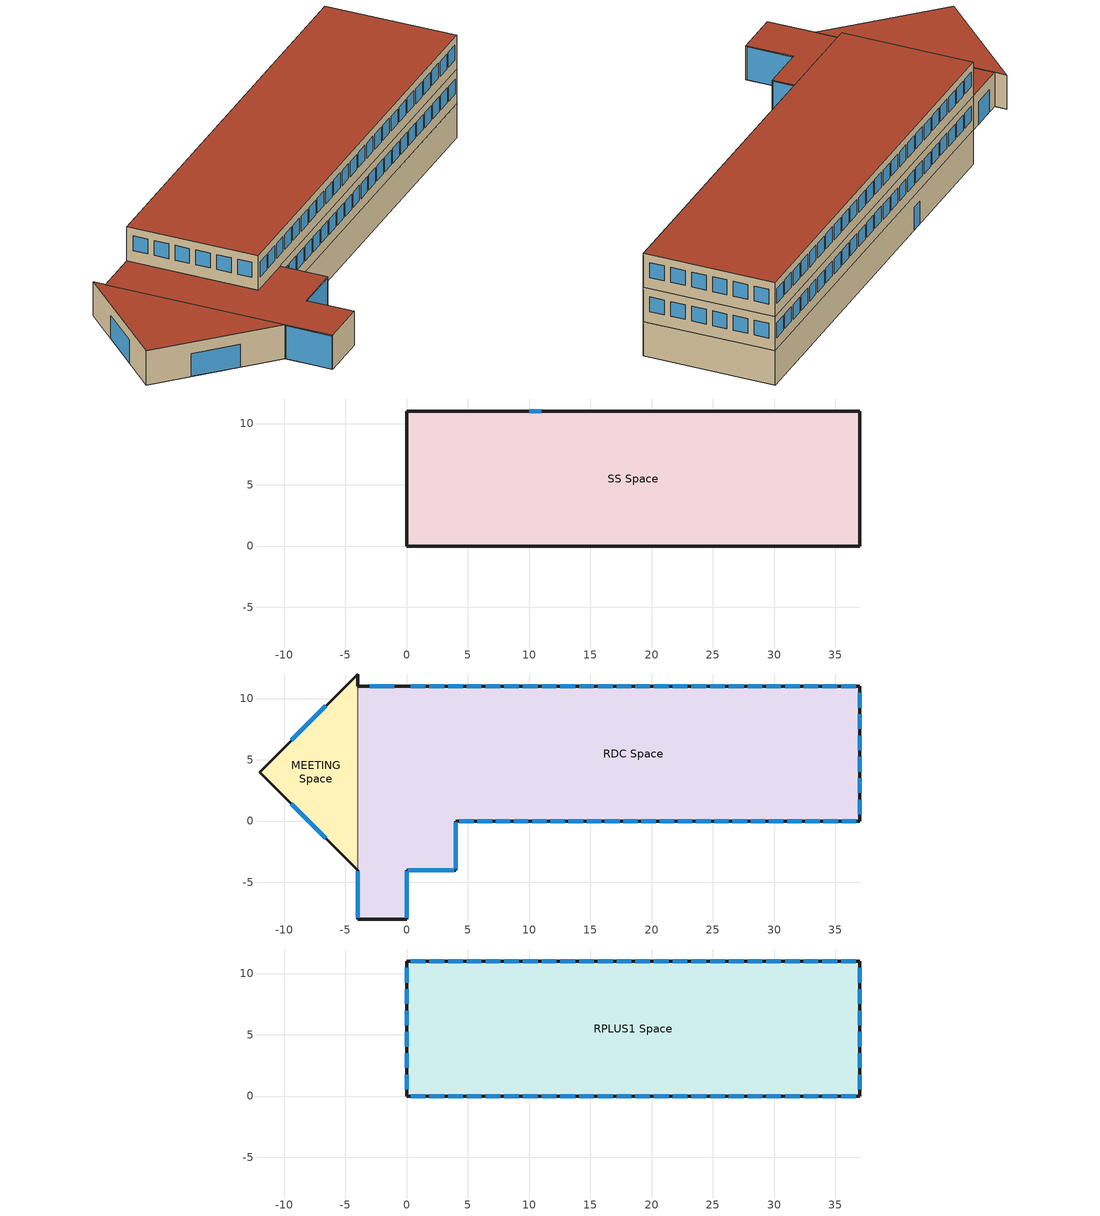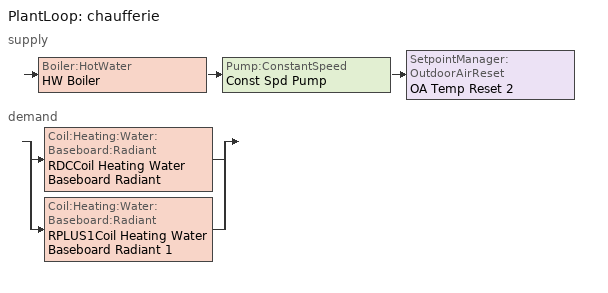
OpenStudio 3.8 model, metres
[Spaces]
SS Space
 floor ground (Generic Ground Slab): 37,11 37,0 0,0 0,11 z-3
 wall outside (wall_parpaing): 37,11 0,11 z-3:0
 wall ground (wall_parpaing): 0,11 0,0 37,0 37,11 z-3:0
 window (paroi murale simple vitrage): 11,11 10,11 z-3:-1
RDC Space
 floor to SS Space (Floor_Internal): 37,11 37,0 0,0 0,11 z0
 floor ground (Generic Ground Slab): 0,11 0,0 4,0 4,-4 0,-4 0,-8 -4,-8 -4,11 z0
 wall outside (Wall_osb): -4,-4 -4,-8 0,-8 0,-4 4,-4 4,0 37,0 37,11 0,11 -4,11 z0:3
 wall to MEETING Space (Wall_osb): -4,11 -4,-4 z0:3
 window (Fenetre_PVC_Double): 37,9.26 37,10.46 / 37,7.51 37,8.71 / 37,5.77 37,6.97 / 37,4.03 37,5.23 / 37,2.29 37,3.49 / 37,0.54 37,1.74 / 1.53,11 0.33,11 / 3.06,11 1.86,11 / 4.58,11 3.38,11 / 6.11,11 4.91,11 / 7.64,11 6.44,11 / 9.17,11 7.97,11 / 10.7,11 9.5,11 / 12.22,11 11.02,11 / 13.75,11 12.55,11 / 15.28,11 14.08,11 / 16.81,11 15.61,11 / 18.34,11 17.14,11 / 19.86,11 18.66,11 / 21.39,11 20.19,11 / 22.92,11 21.72,11 / 24.45,11 23.25,11 / 25.98,11 24.78,11 / 27.5,11 26.3,11 / 29.03,11 27.83,11 / 30.56,11 29.36,11 / 32.09,11 30.89,11 / 33.62,11 32.42,11 / 35.14,11 33.94,11 / 36.67,11 35.47,11 / 35.51,0 36.71,0 / 34.03,0 35.23,0 / 32.54,0 33.74,0 / 31.05,0 32.25,0 / 29.57,0 30.77,0 / 28.08,0 29.28,0 / 26.59,0 27.79,0 / 25.1,0 26.3,0 / 23.62,0 24.82,0 / 22.13,0 23.33,0 / 20.64,0 21.84,0 / 19.16,0 20.36,0 / 17.67,0 18.87,0 / 16.18,0 17.38,0 / 14.7,0 15.9,0 / 13.21,0 14.41,0 / 11.72,0 12.92,0 / 10.23,0 11.44,0 / 8.75,0 9.95,0 / 7.26,0 8.46,0 / 5.77,0 6.97,0 / 4.29,0 5.49,0 z1:2.3
 window (paroi murale simple vitrage): -1,11 -3,11 z0:2; -4,-4.1 -4,-7.9 / 0,-7.9 0,-4.1 / 0.1,-4 3.9,-4 / 4,-3.9 4,-0.1 z0:2.9
 roof outside (Generic Roof): 0,-8 0,-4 4,-4 4,0 0,0 0,11 -4,11 -4,-8 z3
MEETING Space
 floor ground (Generic Ground Slab): -4,12 -4,-4 -12,4 z0
 wall outside (Wall_osb): -4,11 -4,12 -12,4 -4,-4 z0:3
 window (paroi murale simple vitrage): -6.59,9.41 -9.41,6.59 / -9.41,1.41 -6.59,-1.41 z0:2
 roof outside (Generic Roof): -4,-4 -4,12 -12,4 z3
RPLUS1 Space
 floor to RDC Space (Floor_Internal): 37,11 37,0 0,0 0,11 z3
 wall outside (Wall_osb): 37,11 0,11 0,0 37,0 37,11 z3:6
 window (Fenetre_PVC_Double): 1.53,11 0.33,11 / 3.06,11 1.86,11 / 4.58,11 3.38,11 / 6.11,11 4.91,11 / 7.64,11 6.44,11 / 9.17,11 7.97,11 / 10.7,11 9.5,11 / 12.22,11 11.02,11 / 13.75,11 12.55,11 / 15.28,11 14.08,11 / 16.81,11 15.61,11 / 18.34,11 17.14,11 / 19.86,11 18.66,11 / 21.39,11 20.19,11 / 22.92,11 21.72,11 / 24.45,11 23.25,11 / 25.98,11 24.78,11 / 27.5,11 26.3,11 / 29.03,11 27.83,11 / 30.56,11 29.36,11 / 32.09,11 30.89,11 / 33.62,11 32.42,11 / 35.14,11 33.94,11 / 36.67,11 35.47,11 / 37,9.26 37,10.46 / 37,7.51 37,8.71 / 37,5.77 37,6.97 / 37,4.03 37,5.23 / 37,2.29 37,3.49 / 37,0.54 37,1.74 / 35.47,0 36.67,0 / 33.94,0 35.14,0 / 32.42,0 33.62,0 / 30.89,0 32.09,0 / 29.36,0 30.56,0 / 27.83,0 29.03,0 / 26.3,0 27.5,0 / 24.78,0 25.98,0 / 23.25,0 24.45,0 / 21.72,0 22.92,0 / 20.19,0 21.39,0 / 18.66,0 19.86,0 / 17.14,0 18.34,0 / 15.61,0 16.81,0 / 14.08,0 15.28,0 / 12.55,0 13.75,0 / 11.02,0 12.22,0 / 9.5,0 10.7,0 / 7.97,0 9.17,0 / 6.44,0 7.64,0 / 4.91,0 6.11,0 / 3.38,0 4.58,0 / 1.86,0 3.06,0 / 0.33,0 1.53,0 / 0,1.74 0,0.54 / 0,3.49 0,2.29 / 0,5.23 0,4.03 / 0,6.97 0,5.77 / 0,8.71 0,7.51 / 0,10.46 0,9.26 z4:5.3
 roof outside (Generic Roof): 37,0 37,11 0,11 0,0 z6
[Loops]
PlantLoop 'chaufferie'
 supply: Boiler:HotWater 'HW Boiler' > Pump:ConstantSpeed 'Const Spd Pump' > SetpointManager:OutdoorAirReset 'OA Temp Reset 2'
 demand: split
  | Coil:Heating:Water:Baseboard:Radiant 'RDCCoil Heating Water Baseboard Radiant'
  | Coil:Heating:Water:Baseboard:Radiant 'RPLUS1Coil Heating Water Baseboard Radiant 1'
[Site]
CLERMONT-FERRAND: Latitude {deg}=45.78; Longitude {deg}=3.17; Time Zone {hr}=1; Elevation {m}=330
[ClimateZones]
Climate Zone Institution Name 1=ASHRAE; Climate Zone Document Name 1=ANSI/ASHRAE Standard 169; Climate Zone Document Year 1=2006; Climate Zone Institution Name 2=CEC; Climate Zone Document Name 2=California Climate Zone Descriptions; Climate Zone Document Year 2=1995
[Building]
Building 1
[SizingPeriod:DesignDay]
Sizing Period Design Day 1: Maximum Dry-Bulb Temperature {C}=-5; Day Type=WinterDesignDay; Wetbulb or DewPoint at Maximum Dry-Bulb {C}=23
[Material] Thermal Absorptance=0.9
Name | Roughness | Thickness {m} | Conductivity {W/m-K} | Density {kg/m3} | Specific Heat {J/kg-K} | Solar Absorptance | Visible Absorptance
GlassWool_Old | Rough | 0.1 | 0.05 | 18 | 840 | 0.7 | 0.7
Generic Roof Membrane | MediumRough | 0.01 | 0.16 | 1120 | 1460 | 0.65 | 0.65
Generic HW Concrete | MediumRough | 0.2 | 1.95 | 2240 | 900 | 0.8 | 0.8
Plaster_2cm | MediumRough | 0.02 | 0.7 | 900 | 1000 | 0.7 | 0.7
Concrete_200mm | MediumRough | 0.2 | 1.75 | 2300 | 900 | 0.7 | 0.7
Generic LW Concrete | MediumRough | 0.1 | 0.53 | 1280 | 840 | 0.8 | 0.8
Generic Acoustic Tile | MediumSmooth | 0.02 | 0.06 | 368 | 590 | 0.2 | 0.2
AmianteCiment_20mm | Rough | 0.02 | 0.35 | 1600 | 900 | 0.7 | 0.7
AirCavity_5cm | MediumRough | 0.05 | 0.025 | 1.2 | 1005 | 0.7 | 0.7
OSB_20mm | MediumRough | 0.02 | 0.13 | 600 | 1600 | 0.7 | 0.7
Parpaing_10cm | MediumRough | 0.1 | 0.72 | 800 | 840 | 0.7 | 0.7
Generic 50mm Insulation | MediumRough | 0.05 | 0.03 | 43 | 1210 | 0.7 | 0.7
Generic Ceiling Air Gap | Smooth | 0.1 | 0.556 | 1.28 | 1000 | 0.7 | 0.7
[WindowMaterial:Gas]
air_gap_16mm: Gas Type=Air; Thickness {m}=0.016
[WindowMaterial:Glazing] Optical Data Type=SpectralAverage; Solar Transmittance at Normal Incidence=0.75; Front Side Solar Reflectance at Normal Incidence=0.075; Back Side Solar Reflectance at Normal Incidence=0.075; Visible Transmittance at Normal Incidence=0.8; Front Side Visible Reflectance at Normal Incidence=0.075; Back Side Visible Reflectance at Normal Incidence=0.075; Infrared Transmittance at Normal Incidence=0; Front Side Infrared Hemispherical Emissivity=0.84; Back Side Infrared Hemispherical Emissivity=0.84; Conductivity {W/m-K}=1; Dirt Correction Factor for Solar and Visible Transmittance=1; Solar Diffusing=No
Name | Thickness {m}
thick_glass_for_wall | 0.02
clear_glass | 0.004
[Construction]
Generic Roof: Generic Roof Membrane, Generic 50mm Insulation, Generic LW Concrete, Generic Ceiling Air Gap, Generic Acoustic Tile
wall_parpaing: Plaster_2cm, Parpaing_10cm, AirCavity_5cm, Plaster_2cm
paroi murale simple vitrage: thick_glass_for_wall
Fenetre_PVC_Double: clear_glass, air_gap_16mm, clear_glass
Floor_Internal: Concrete_200mm
Wall_osb: OSB_20mm, GlassWool_Old, AmianteCiment_20mm
Generic Ground Slab: Generic 50mm Insulation, Generic HW Concrete
[ThermalZone] Multiplier=1; Ceiling Height {m}=3; Use Ideal Air Loads=No
Name | Volume {m3} | Thermostat
SS | 1221
RDC | 1497 | Thermostat Setpoint Dual Setpoint 1
RPLUS1 | 1221 | Thermostat Setpoint Dual Setpoint 2
MEETING | 192
[Sizing:Zone] Zone Cooling Design Supply Air Temperature Input Method=SupplyAirTemperature; Zone Cooling Design Supply Air Temperature {C}=14; Zone Cooling Design Supply Air Temperature Difference {deltaC}=11.11; Zone Heating Design Supply Air Temperature Input Method=SupplyAirTemperature; Zone Heating Design Supply Air Temperature {C}=40; Zone Heating Design Supply Air Temperature Difference {deltaC}=11.11; Zone Cooling Design Supply Air Humidity Ratio {kg-H2O/kg-air}=0.0085; Zone Heating Design Supply Air Humidity Ratio {kg-H2O/kg-air}=0.008; Cooling Design Air Flow Method=DesignDay; Heating Design Air Flow Method=DesignDay; Account for Dedicated Outdoor Air System=No; Dedicated Outdoor Air System Control Strategy=NeutralSupplyAir; Dedicated Outdoor Air Low Setpoint Temperature for Design {C}=autosize; Dedicated Outdoor Air High Setpoint Temperature for Design {C}=autosize; Zone Load Sizing Method=Sensible Load Only No Latent Load; Zone Latent Cooling Design Supply Air Humidity Ratio Input Method=HumidityRatioDifference; Zone Cooling Design Supply Air Humidity Ratio Difference {kgWater/kgDryAir}=0.005; Zone Latent Heating Design Supply Air Humidity Ratio Input Method=HumidityRatioDifference; Zone Humidification Design Supply Air Humidity Ratio Difference {kgWater/kgDryAir}=0.005
SS; RDC; RPLUS1; MEETING
[Zone equipment]
RDC: RDC_Zone HVAC Baseboard Rad Conv Water
RPLUS1: RPLUS1_Zone HVAC Baseboard Rad Conv Water 1
[Space] Part of Total Floor Area=Yes
Name | Thermal Zone
SS Space | SS
RDC Space | RDC
RPLUS1 Space | RPLUS1
MEETING Space | MEETING
[ThermostatSetpoint:DualSetpoint] Heating Setpoint Temperature Schedule=heating schedule
Thermostat Setpoint Dual Setpoint 1; Thermostat Setpoint Dual Setpoint 2
[ZoneHVAC:Baseboard:RadiantConvective:Water] Availability Schedule=Always On; Fraction Radiant=0.3; Fraction of Radiant Energy Incident on People=0.3
Name | Heating Coil
RDC_Zone HVAC Baseboard Rad Conv Water | RDCCoil Heating Water Baseboard Radiant
RPLUS1_Zone HVAC Baseboard Rad Conv Water 1 | RPLUS1Coil Heating Water Baseboard Radiant 1
[Coil:Heating:Water:Baseboard:Radiant] Rated Average Water Temperature {C}=87.78; Rated Water Mass Flow Rate {kg/s}=0.063; Heating Design Capacity Method=HeatingDesignCapacity; Heating Design Capacity {W}=autosize; Heating Design Capacity Per Floor Area {W/m2}=0; Fraction of Autosized Heating Design Capacity=1; Maximum Water Flow Rate {m3/s}=autosize; Convergence Tolerance=0.001
RDCCoil Heating Water Baseboard Radiant; RPLUS1Coil Heating Water Baseboard Radiant 1
[PlantLoop]
chaufferie: Fluid Type=Water; Glycol Concentration=0; Plant Loop Volume {m3}=Autocalculate; Load Distribution Scheme=Optimal
[Sizing:Plant]
chaufferie: Loop Type=Heating; Design Loop Exit Temperature {C}=70; Loop Design Temperature Difference {deltaC}=10; Sizing Option=NonCoincident; Zone Timesteps in Averaging Window=1; Coincident Sizing Factor Mode=None
[Boiler:HotWater]
HW Boiler: Efficiency Curve Temperature Evaluation Variable=LeavingBoiler; Normalized Boiler Efficiency Curve=Boiler Efficiency; Water Outlet Upper Temperature Limit {C}=99; Boiler Flow Mode=LeavingSetpointModulated; On Cycle Parasitic Electric Load {W}=0; Off Cycle Parasitic Fuel Load {W}=0; Sizing Factor=1
[SetpointManager:OutdoorAirReset]
OA Temp Reset 2: Control Variable=Temperature; Setpoint at Outdoor Low Temperature {C}=70; Outdoor Low Temperature {C}=-5; Setpoint at Outdoor High Temperature {C}=40; Outdoor High Temperature {C}=15
[Pump:ConstantSpeed]
Const Spd Pump: Rated Flow Rate {m3/s}=autosize; Rated Pump Head {Pa}=179352; Rated Power Consumption {W}=autosize; Motor Efficiency=0.9; Fraction of Motor Inefficiencies to Fluid Stream=0; Pump Control Type=Intermittent; Design Power Sizing Method=PowerPerFlowPerPressure; Design Electric Power per Unit Flow Rate {W/(m3/s)}=348701.1; Design Shaft Power per Unit Flow Rate per Unit Head {W-s/m3-Pa}=1.28205
[EnergyManagementSystem:Sensor] Output Variable or Output Meter Index Key=HW Boiler
Name | Output Variable or Output Meter
Energy_Management_System_Sensor_1 | Boiler Inlet Temperature
Energy_Management_System_Sensor_2 | Boiler Outlet Temperature
[Schedule:Constant]
Always On: Value=1
[Schedule:Ruleset]
heating schedule: Default Day Schedule=Schedule Day 1; Summer Design Day Schedule=heating day 3; Winter Design Day Schedule=heating day 4; Holiday Schedule=heating day 2; Custom Day 1 Schedule=heating day 5; Custom Day 2 Schedule=heating day 6
[Schedule:Day]
Schedule Day 1: 24, 0, 0
off day (weekend) 1: No, 24, 0, 5
heating day 1; heating day 2; heating day 3; heating day 4; heating day 5; heating day 6: No, 7, 0, 5, 17, 0, 20, 24, 0, 5
[Schedule:Rule] Schedule Ruleset=heating schedule; Date Specification Type=DateRange; Start Month=1; Start Day=1; End Month=12; End Day=31
Name | Rule Order | Day Schedule | Apply Sunday | Apply Saturday | Apply Monday | Apply Tuesday | Apply Wednesday | Apply Thursday | Apply Friday
heating schedule_Week 1 | 1 | off day (weekend) 1 | Yes | Yes
heating schedule_Week 2 | 0 | heating day 1 |  |  | Yes | Yes | Yes | Yes | Yes
[Curve:Biquadratic]
Boiler Efficiency: Coefficient1 Constant=1.02; Coefficient2 x=-0.02; Coefficient3 x**2=-0.05; Coefficient4 y=-0.002; Coefficient5 y**2=0; Coefficient6 x*y=0; Minimum Value of x=0.1; Maximum Value of x=1; Minimum Value of y=25; Maximum Value of y=80
